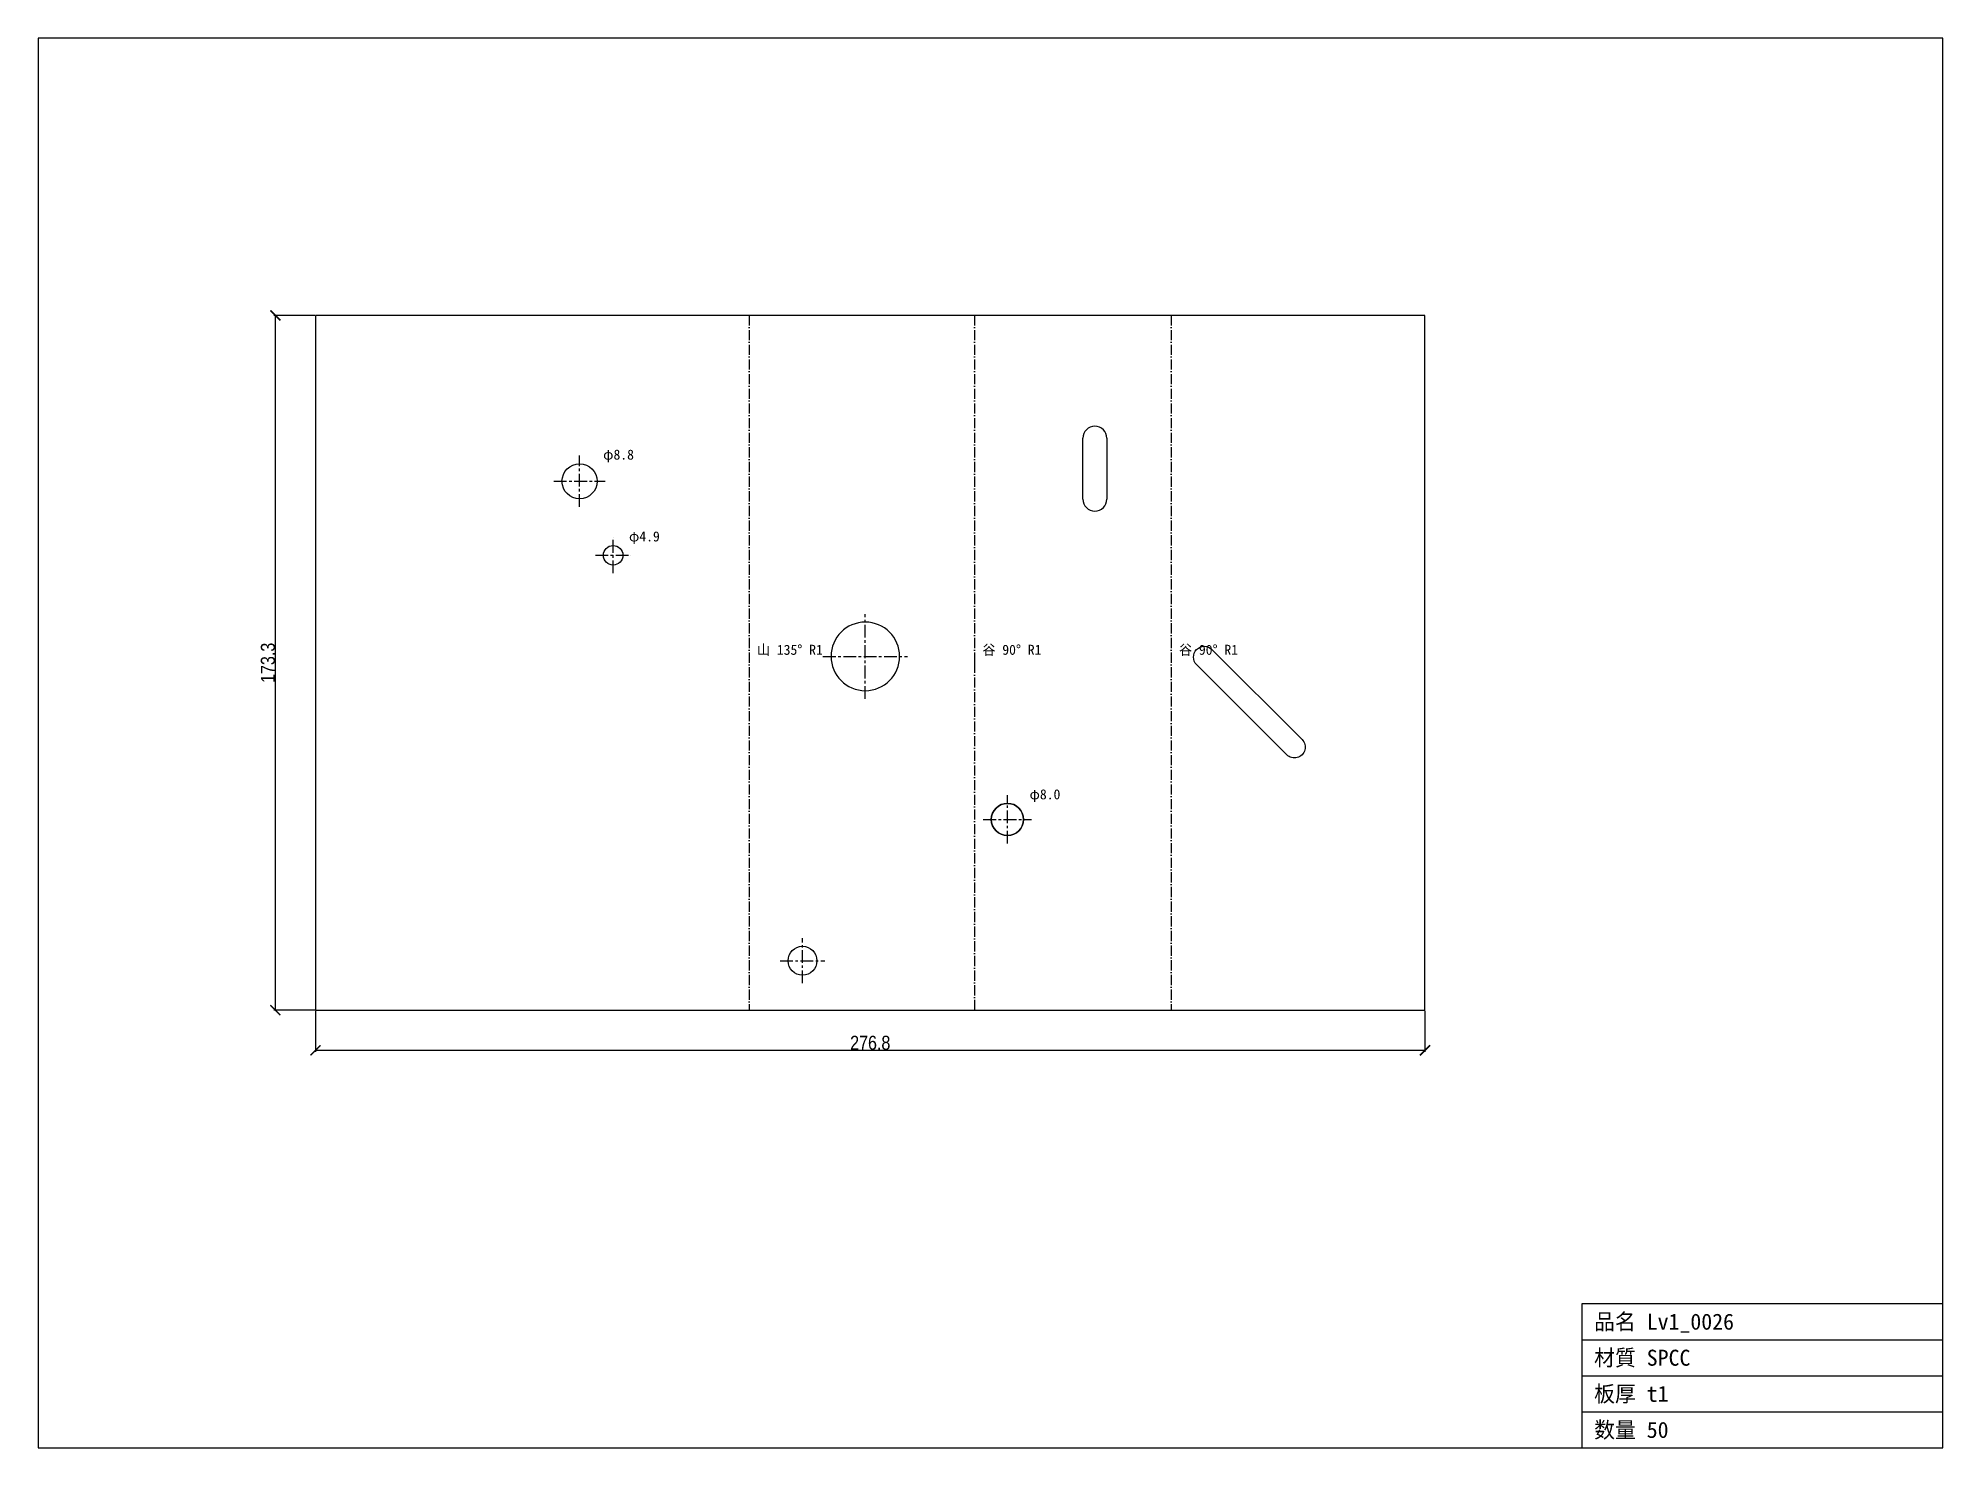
# Model space of a CAD drawing. Header units: millimetres. Extents: x -69 to 406, y -109 to 243.
import ezdxf

# ---------------------------------------------------------------- set-up
doc = ezdxf.new("R2010")
doc.units = ezdxf.units.MM
doc.linetypes.add('CENTER', pattern=[5.08, 3.175, -0.635, 0.635, -0.635])
doc.linetypes.add('DASHDOT', pattern=[3.556, 2.54, -0.508, 0, -0.508])
for name, color, linetype in [('12', 7, 'Continuous'), ('16', 7, 'Continuous'), ('17', 7, 'Continuous'), ('2', 7, 'Continuous'), ('5', 7, 'Continuous'), ('9', 7, 'Continuous')]:
    doc.layers.add(name, color=color, linetype=linetype)
doc.styles.add('OpenSansCondensed-Light', font='OpenSansCondensed-Light.ttf')
doc.dimstyles.new('EZDXF', dxfattribs={"dimtxt": 0.25, "dimasz": 0.175, "dimexe": 0.375, "dimexo": 0.125, "dimgap": 0.1, "dimtad": 1, "dimlfac": 100, "dimzin": 12, "dimdsep": 46, "dimtxsty": 'OpenSansCondensed-Light', "dimblk": 'ARCHTICK', "dimcen": 2.5, "dimazin": 3, "dimtfac": 0.5, "dimtmove": 2, "dimatfit": 3})

# ---------------------------------------------------------------- blocks, each defined once
blk = doc.blocks.new('HOLE_D4_89')
blk.add_circle((0, 0), 2.44)
blk = doc.blocks.new('_ARCHTICK')
at = {"color": 0, "linetype": 'BYBLOCK', "const_width": 0.15}
blk.add_lwpolyline([(-0.5, -0.5), (0.5, 0.5)], dxfattribs=at)

msp = doc.modelspace()

# ---------------------------------------------------------------- linework, layer by layer
at = {"layer": '12', "color": 1, "linetype": 'CENTER'}
for p, q in [((65.87, 125.59), (65.87, 138.36)), ((59.48, 131.97), (72.25, 131.97)), ((74.25, 109.06), (74.25, 117.95)), ((69.81, 113.5), (78.7, 113.5)), ((137.15, 77.71), (137.15, 98.82)), ((126.59, 88.27), (147.7, 88.27)), ((172.6, 41.57), (172.6, 53.61)), ((166.58, 47.59), (178.62, 47.59)), ((121.49, 6.74), (121.49, 17.94)), ((115.89, 12.34), (127.09, 12.34))]:
    msp.add_line(p, q, dxfattribs=at)
at = {"layer": '16', "color": 7, "linetype": 'CONTINUOUS'}
for p, q in [((405.95, 242.52), (-69.19, 242.52)), ((-69.19, 242.52), (-69.19, -109.19)), ((405.95, -109.19), (405.95, 242.52)), ((315.95, -109.19), (315.95, -73.19)), ((315.95, -73.19), (405.95, -73.19)), ((315.95, -82.19), (405.95, -82.19)), ((315.95, -91.19), (405.95, -91.19)), ((315.95, -100.19), (405.95, -100.19)), ((-69.19, -109.19), (405.95, -109.19))]:
    msp.add_line(p, q, dxfattribs=at)
at = {"layer": '2', "color": 7, "linetype": 'CONTINUOUS'}
for p, q in [((191.42, 127.52), (191.42, 142.68)), ((197.41, 142.68), (197.41, 134.9)), ((197.41, 134.9), (197.41, 133.14)), ((197.41, 133.14), (197.41, 131.98)), ((197.41, 131.98), (197.41, 127.52))]:
    msp.add_line(p, q, dxfattribs=at)
msp.add_lwpolyline([(0, 173.33), (0, 0), (276.76, 0), (276.76, 173.33)], close=True, dxfattribs=at)
msp.add_lwpolyline([(223.61, 90.01), (246.09, 67.53, -1), (242.29, 63.73), (219.81, 86.2, -1)], format="xyb", close=True, dxfattribs=at)
for centre, radius in [((65.87, 131.97), 4.38), ((172.6, 47.59), 4.02), ((121.49, 12.34), 3.6)]:
    msp.add_circle(centre, radius, dxfattribs=at)
for centre, radius, start, end in [((194.41, 142.68), 3, 0, 180), ((194.41, 127.52), 3, 180, 0), ((137.15, 88.27), 8.55, 0, 180), ((137.15, 88.27), 8.55, 180, 0), ((172.6, 47.59), 4.02, 0, 180), ((172.6, 47.59), 4.02, 180, 0)]:
    msp.add_arc(centre, radius, start, end, dxfattribs=at)
at = {"layer": '5', "color": 1, "linetype": 'DASHDOT'}
for p, q in [((108.14, 173.33), (108.14, 0)), ((164.37, 173.33), (164.37, 86.67)), ((213.41, 173.33), (213.41, 0)), ((164.37, 86.67), (164.37, 0))]:
    msp.add_line(p, q, dxfattribs=at)

# ---------------------------------------------------------------- block references
at = {"layer": '2', "color": 7, "linetype": 'CONTINUOUS'}
msp.add_blockref('HOLE_D4_89', (74.25, 113.5), dxfattribs=at)

# ---------------------------------------------------------------- texts
at = {"layer": '9', "color": 2}
for s, height, p in [('φ8.8', 2.5, (71.75, 137.36)), ('φ4.9', 2.5, (78.2, 116.95)), ('山 135° R1', 2.5, (110.14, 88.67)), ('谷 90° R1', 2.5, (166.37, 88.67)), ('谷 90° R1', 2.5, (215.41, 88.67)), ('φ8.0', 2.5, (178.12, 52.61)), ('品名 Lv1_0026', 4, (318.95, -79.69)), ('材質 SPCC', 4, (318.95, -88.69)), ('板厚 t1', 4, (318.95, -97.69)), ('数量 50', 4, (318.95, -106.69))]:
    msp.add_text(s, height=height, dxfattribs=at).set_placement(p)

# ---------------------------------------------------------------- dimensions: what is measured, and where the dimension line sits
at = {"layer": '17', "color": 2}
msp.add_linear_dim(base=(-10, 0), p1=(0, 0), p2=(0, 173.33), angle=90, dimstyle='EZDXF', override={"dimtxt": 3.5, "dimasz": 2.5, "dimdec": 1, "dimlfac": 1}, dxfattribs=at).render()
msp.add_linear_dim(base=(0, -10), p1=(0, 0), p2=(276.76, 0), dimstyle='EZDXF', override={"dimtxt": 3.5, "dimasz": 2.5, "dimdec": 1, "dimlfac": 1}, dxfattribs=at).render()

doc.saveas('drawing.dxf')
